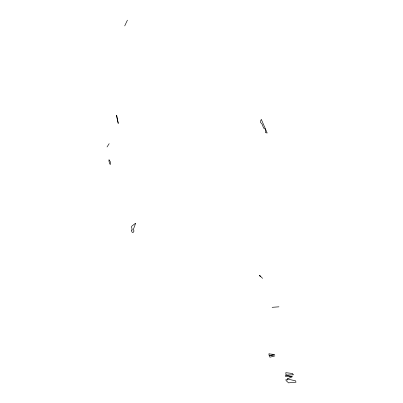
<?xml version="1.0" encoding="UTF-8"?>
<svg xmlns="http://www.w3.org/2000/svg" width="403" height="403" viewBox="0 0 403 403"><rect width="100%" height="100%" fill="white"/><g stroke="black" fill="none" stroke-linecap="round" stroke-linejoin="round"><path stroke-width="0.6" d="M135.574 223.464L133.328 229.514L134.013 231L133.01 232.672L132.048 232.113L131.292 230.451L131.418 229.876L132.108 230.123L132.179 229.584L131.504 226.874L131.806 226.169L135.494 223.267M124.708 25.923L127.419 20.15M107.037 146.974L109.178 143.644M287.299 378.951L295.666 380.88L295.963 382.21L288.553 382.85L286.09 380.608L285.903 379.566L287.359 380.009L287.299 378.951L292.225 376.775L286.039 375.052L285.51 375.621L285.465 376.417L292.225 376.775M272.106 307.328L278.967 306.814M262.605 278.367L259.597 275.466L260.283 276.438L259.718 275.425M265.517 129.141L265.486 132.652L267.174 133L261.31 119.348L260.54 121.132L260.64 122.618C262.872 123.912 262.524 126.834 264.111 128.607L265.517 129.141M269.002 353.859L268.962 354.927L269.914 357.194L274.906 355.914L269.214 355.527L274.735 354.529L269.002 353.859M109.032 159.845L108.931 160.983L109.737 163.966L110.543 164.384L110.256 161.618L109.032 159.845M293.243 374.82L286.039 375.052L285.803 372.669L292.558 373.51L293.243 374.82M116.794 115.757L116.351 115.238L118.25 123.439L116.794 115.757"/></g></svg>
